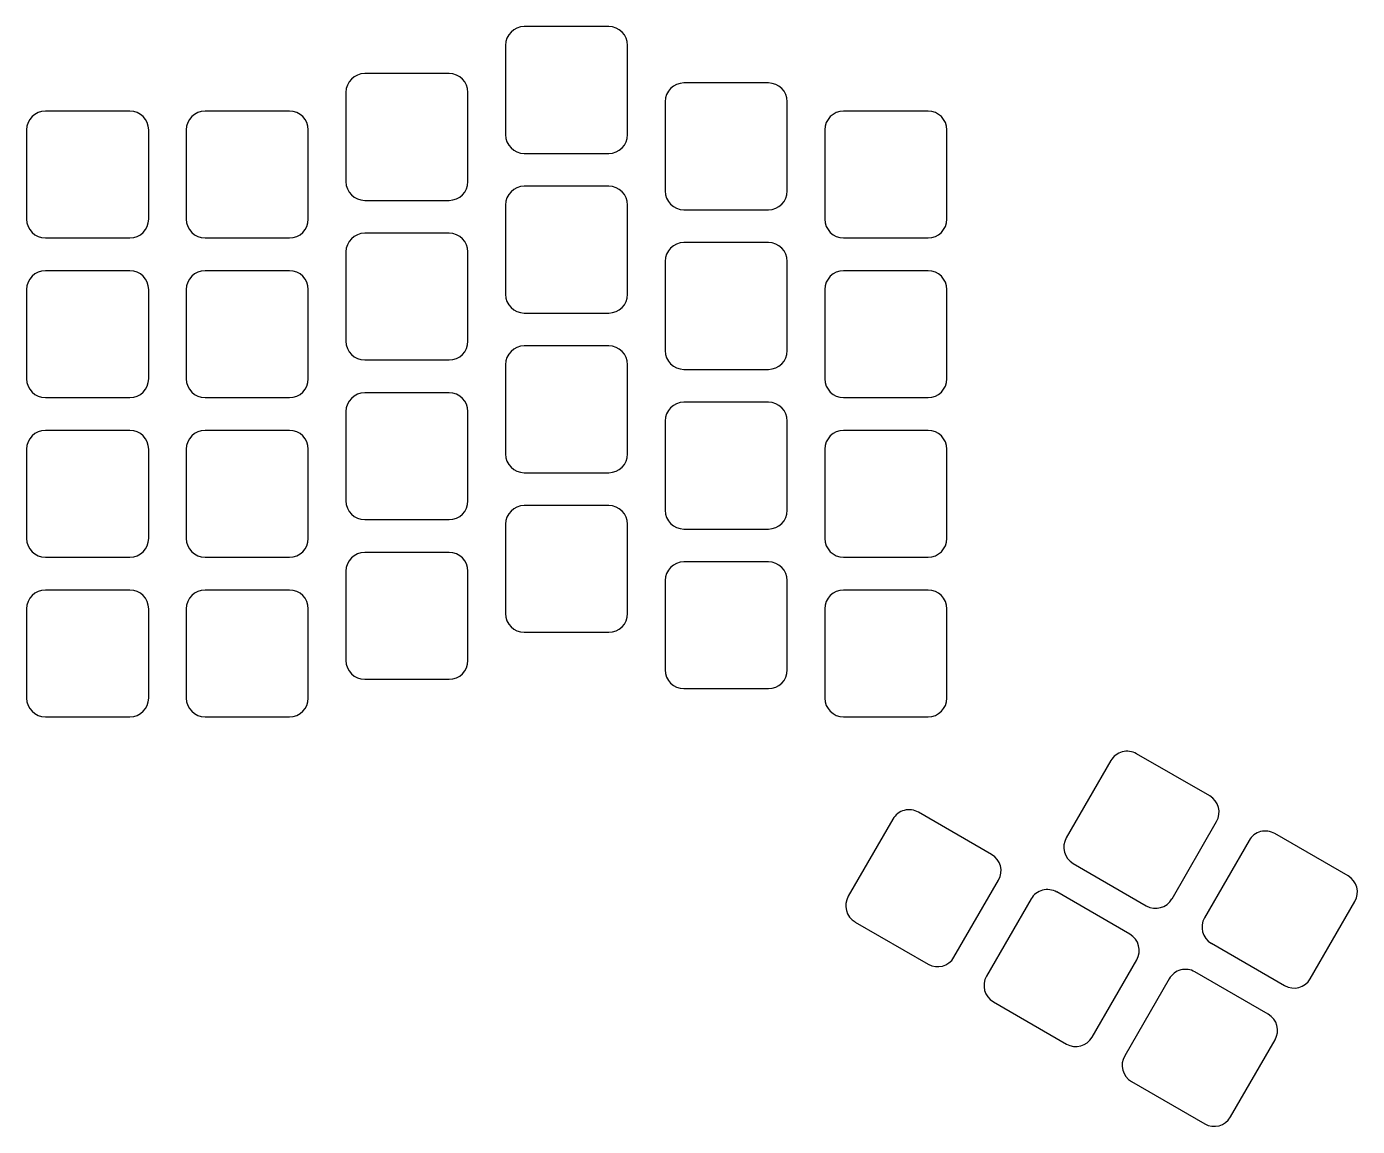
# Model space of a CAD drawing. Header units: millimetres. Extents: x 94 to 235, y -150 to -33.
import ezdxf

# ---------------------------------------------------------------- set-up
doc = ezdxf.new("R2010")
doc.units = ezdxf.units.MM

msp = doc.modelspace()

# ---------------------------------------------------------------- linework, layer by layer
for p, q in [((155.5, -33.25), (146.5, -33.25)), ((144.5, -35.25), (144.5, -44.75)), ((157.5, -44.75), (157.5, -35.25)), ((138.5, -38.25), (129.5, -38.25)), ((172.5, -39.25), (163.5, -39.25)), ((127.5, -40.25), (127.5, -49.75)), ((140.5, -49.75), (140.5, -40.25)), ((104.5, -42.25), (95.5, -42.25)), ((121.5, -42.25), (112.5, -42.25)), ((161.5, -41.25), (161.5, -50.75)), ((174.5, -50.75), (174.5, -41.25)), ((189.5, -42.25), (180.5, -42.25)), ((93.5, -44.25), (93.5, -53.75)), ((106.5, -53.75), (106.5, -44.25)), ((110.5, -44.25), (110.5, -53.75)), ((123.5, -53.75), (123.5, -44.25)), ((178.5, -44.25), (178.5, -53.75)), ((191.5, -53.75), (191.5, -44.25)), ((146.5, -46.75), (155.5, -46.75)), ((155.5, -50.25), (146.5, -50.25)), ((129.5, -51.75), (138.5, -51.75)), ((144.5, -52.25), (144.5, -61.75)), ((157.5, -61.75), (157.5, -52.25)), ((163.5, -52.75), (172.5, -52.75)), ((138.5, -55.25), (129.5, -55.25)), ((95.5, -55.75), (104.5, -55.75)), ((112.5, -55.75), (121.5, -55.75)), ((172.5, -56.25), (163.5, -56.25)), ((180.5, -55.75), (189.5, -55.75)), ((127.5, -57.25), (127.5, -66.75)), ((140.5, -66.75), (140.5, -57.25)), ((104.5, -59.25), (95.5, -59.25)), ((121.5, -59.25), (112.5, -59.25)), ((161.5, -58.25), (161.5, -67.75)), ((174.5, -67.75), (174.5, -58.25)), ((189.5, -59.25), (180.5, -59.25)), ((93.5, -61.25), (93.5, -70.75)), ((106.5, -70.75), (106.5, -61.25)), ((110.5, -61.25), (110.5, -70.75)), ((123.5, -70.75), (123.5, -61.25)), ((178.5, -61.25), (178.5, -70.75)), ((191.5, -70.75), (191.5, -61.25)), ((146.5, -63.75), (155.5, -63.75)), ((155.5, -67.25), (146.5, -67.25)), ((129.5, -68.75), (138.5, -68.75)), ((144.5, -69.25), (144.5, -78.75)), ((157.5, -78.75), (157.5, -69.25)), ((163.5, -69.75), (172.5, -69.75)), ((138.5, -72.25), (129.5, -72.25)), ((95.5, -72.75), (104.5, -72.75)), ((112.5, -72.75), (121.5, -72.75)), ((172.5, -73.25), (163.5, -73.25)), ((180.5, -72.75), (189.5, -72.75)), ((127.5, -74.25), (127.5, -83.75)), ((140.5, -83.75), (140.5, -74.25)), ((104.5, -76.25), (95.5, -76.25)), ((121.5, -76.25), (112.5, -76.25)), ((161.5, -75.25), (161.5, -84.75)), ((174.5, -84.75), (174.5, -75.25)), ((189.5, -76.25), (180.5, -76.25)), ((93.5, -78.25), (93.5, -87.75)), ((106.5, -87.75), (106.5, -78.25)), ((110.5, -78.25), (110.5, -87.75)), ((123.5, -87.75), (123.5, -78.25)), ((178.5, -78.25), (178.5, -87.75)), ((191.5, -87.75), (191.5, -78.25)), ((146.5, -80.75), (155.5, -80.75)), ((155.5, -84.25), (146.5, -84.25)), ((129.5, -85.75), (138.5, -85.75)), ((144.5, -86.25), (144.5, -95.75)), ((157.5, -95.75), (157.5, -86.25)), ((163.5, -86.75), (172.5, -86.75)), ((138.5, -89.25), (129.5, -89.25)), ((95.5, -89.75), (104.5, -89.75)), ((112.5, -89.75), (121.5, -89.75)), ((172.5, -90.25), (163.5, -90.25)), ((180.5, -89.75), (189.5, -89.75)), ((127.5, -91.25), (127.5, -100.75)), ((140.5, -100.75), (140.5, -91.25)), ((104.5, -93.25), (95.5, -93.25)), ((121.5, -93.25), (112.5, -93.25)), ((161.5, -92.25), (161.5, -101.75)), ((174.5, -101.75), (174.5, -92.25)), ((189.5, -93.25), (180.5, -93.25)), ((93.5, -95.25), (93.5, -104.75)), ((106.5, -104.75), (106.5, -95.25)), ((110.5, -95.25), (110.5, -104.75)), ((123.5, -104.75), (123.5, -95.25)), ((178.5, -95.25), (178.5, -104.75)), ((191.5, -104.75), (191.5, -95.25)), ((146.5, -97.75), (155.5, -97.75)), ((129.5, -102.75), (138.5, -102.75)), ((163.5, -103.75), (172.5, -103.75)), ((95.5, -106.75), (104.5, -106.75)), ((112.5, -106.75), (121.5, -106.75)), ((180.5, -106.75), (189.5, -106.75)), ((208.97, -111.41), (204.22, -119.64)), ((219.49, -115.18), (211.7, -110.68)), ((196.27, -121.4), (188.48, -116.9)), ((185.75, -117.64), (181, -125.86)), ((215.48, -126.14), (220.23, -117.91)), ((223.69, -119.91), (218.94, -128.14)), ((234.22, -123.68), (226.42, -119.18)), ((204.95, -122.37), (212.74, -126.87)), ((192.25, -132.36), (197, -124.14)), ((210.99, -129.9), (203.2, -125.4)), ((200.47, -126.14), (195.72, -134.36)), ((230.2, -134.64), (234.95, -126.41)), ((181.73, -128.6), (189.52, -133.1)), ((219.67, -130.87), (227.47, -135.37)), ((206.98, -140.86), (211.73, -132.64)), ((225.72, -138.4), (217.92, -133.9)), ((215.19, -134.64), (210.44, -142.86)), ((196.45, -137.1), (204.24, -141.6)), ((221.7, -149.36), (226.45, -141.14)), ((211.17, -145.6), (218.97, -150.1))]:
    msp.add_line(p, q)
for centre, start, end in [((146.5, -35.25), 90, 180), ((155.5, -35.25), 0, 90), ((129.5, -40.25), 90, 180), ((138.5, -40.25), 0, 90), ((163.5, -41.25), 90, 180), ((172.5, -41.25), 0, 90), ((95.5, -44.25), 90, 180), ((104.5, -44.25), 0, 90), ((112.5, -44.25), 90, 180), ((121.5, -44.25), 0, 90), ((180.5, -44.25), 90, 180), ((189.5, -44.25), 0, 90), ((146.5, -44.75), 180, 270), ((155.5, -44.75), 270, 360), ((129.5, -49.75), 180, 270), ((138.5, -49.75), 270, 360), ((146.5, -52.25), 90, 180), ((155.5, -52.25), 0, 90), ((163.5, -50.75), 180, 270), ((172.5, -50.75), 270, 360), ((95.5, -53.75), 180, 270), ((104.5, -53.75), 270, 360), ((112.5, -53.75), 180, 270), ((121.5, -53.75), 270, 360), ((180.5, -53.75), 180, 270), ((189.5, -53.75), 270, 360), ((129.5, -57.25), 90, 180), ((138.5, -57.25), 0, 90), ((163.5, -58.25), 90, 180), ((172.5, -58.25), 0, 90), ((95.5, -61.25), 90, 180), ((104.5, -61.25), 0, 90), ((112.5, -61.25), 90, 180), ((121.5, -61.25), 0, 90), ((180.5, -61.25), 90, 180), ((189.5, -61.25), 0, 90), ((146.5, -61.75), 180, 270), ((155.5, -61.75), 270, 360), ((129.5, -66.75), 180, 270), ((138.5, -66.75), 270, 360), ((146.5, -69.25), 90, 180), ((155.5, -69.25), 0, 90), ((163.5, -67.75), 180, 270), ((172.5, -67.75), 270, 360), ((95.5, -70.75), 180, 270), ((104.5, -70.75), 270, 360), ((112.5, -70.75), 180, 270), ((121.5, -70.75), 270, 360), ((180.5, -70.75), 180, 270), ((189.5, -70.75), 270, 360), ((129.5, -74.25), 90, 180), ((138.5, -74.25), 0, 90), ((163.5, -75.25), 90, 180), ((172.5, -75.25), 0, 90), ((95.5, -78.25), 90, 180), ((104.5, -78.25), 0, 90), ((112.5, -78.25), 90, 180), ((121.5, -78.25), 0, 90), ((180.5, -78.25), 90, 180), ((189.5, -78.25), 0, 90), ((146.5, -78.75), 180, 270), ((155.5, -78.75), 270, 360), ((129.5, -83.75), 180, 270), ((138.5, -83.75), 270, 360), ((146.5, -86.25), 90, 180), ((155.5, -86.25), 0, 90), ((163.5, -84.75), 180, 270), ((172.5, -84.75), 270, 360), ((95.5, -87.75), 180, 270), ((104.5, -87.75), 270, 360), ((112.5, -87.75), 180, 270), ((121.5, -87.75), 270, 360), ((180.5, -87.75), 180, 270), ((189.5, -87.75), 270, 360), ((129.5, -91.25), 90, 180), ((138.5, -91.25), 0, 90), ((163.5, -92.25), 90, 180), ((172.5, -92.25), 0, 90), ((95.5, -95.25), 90, 180), ((104.5, -95.25), 0, 90), ((112.5, -95.25), 90, 180), ((121.5, -95.25), 0, 90), ((180.5, -95.25), 90, 180), ((189.5, -95.25), 0, 90), ((146.5, -95.75), 180, 270), ((155.5, -95.75), 270, 360), ((129.5, -100.75), 180, 270), ((138.5, -100.75), 270, 360), ((163.5, -101.75), 180, 270), ((172.5, -101.75), 270, 360), ((95.5, -104.75), 180, 270), ((104.5, -104.75), 270, 360), ((112.5, -104.75), 180, 270), ((121.5, -104.75), 270, 360), ((180.5, -104.75), 180, 270), ((189.5, -104.75), 270, 360), ((210.7, -112.41), 60, 150), ((218.49, -116.91), 330, 60), ((187.48, -118.64), 60, 150), ((225.42, -120.91), 60, 150), ((205.95, -120.64), 150, 240), ((195.27, -123.14), 330, 60), ((233.22, -125.41), 330, 60), ((182.73, -126.86), 150, 240), ((202.2, -127.14), 60, 150), ((213.74, -125.14), 240, 330), ((220.67, -129.14), 150, 240), ((209.99, -131.64), 330, 60), ((190.52, -131.36), 240, 330), ((197.45, -135.36), 150, 240), ((216.92, -135.64), 60, 150), ((228.47, -133.64), 240, 330), ((224.72, -140.14), 330, 60), ((205.24, -139.86), 240, 330), ((212.17, -143.86), 150, 240), ((219.97, -148.36), 240, 330)]:
    msp.add_arc(centre, 2, start, end)

doc.saveas('drawing.dxf')
